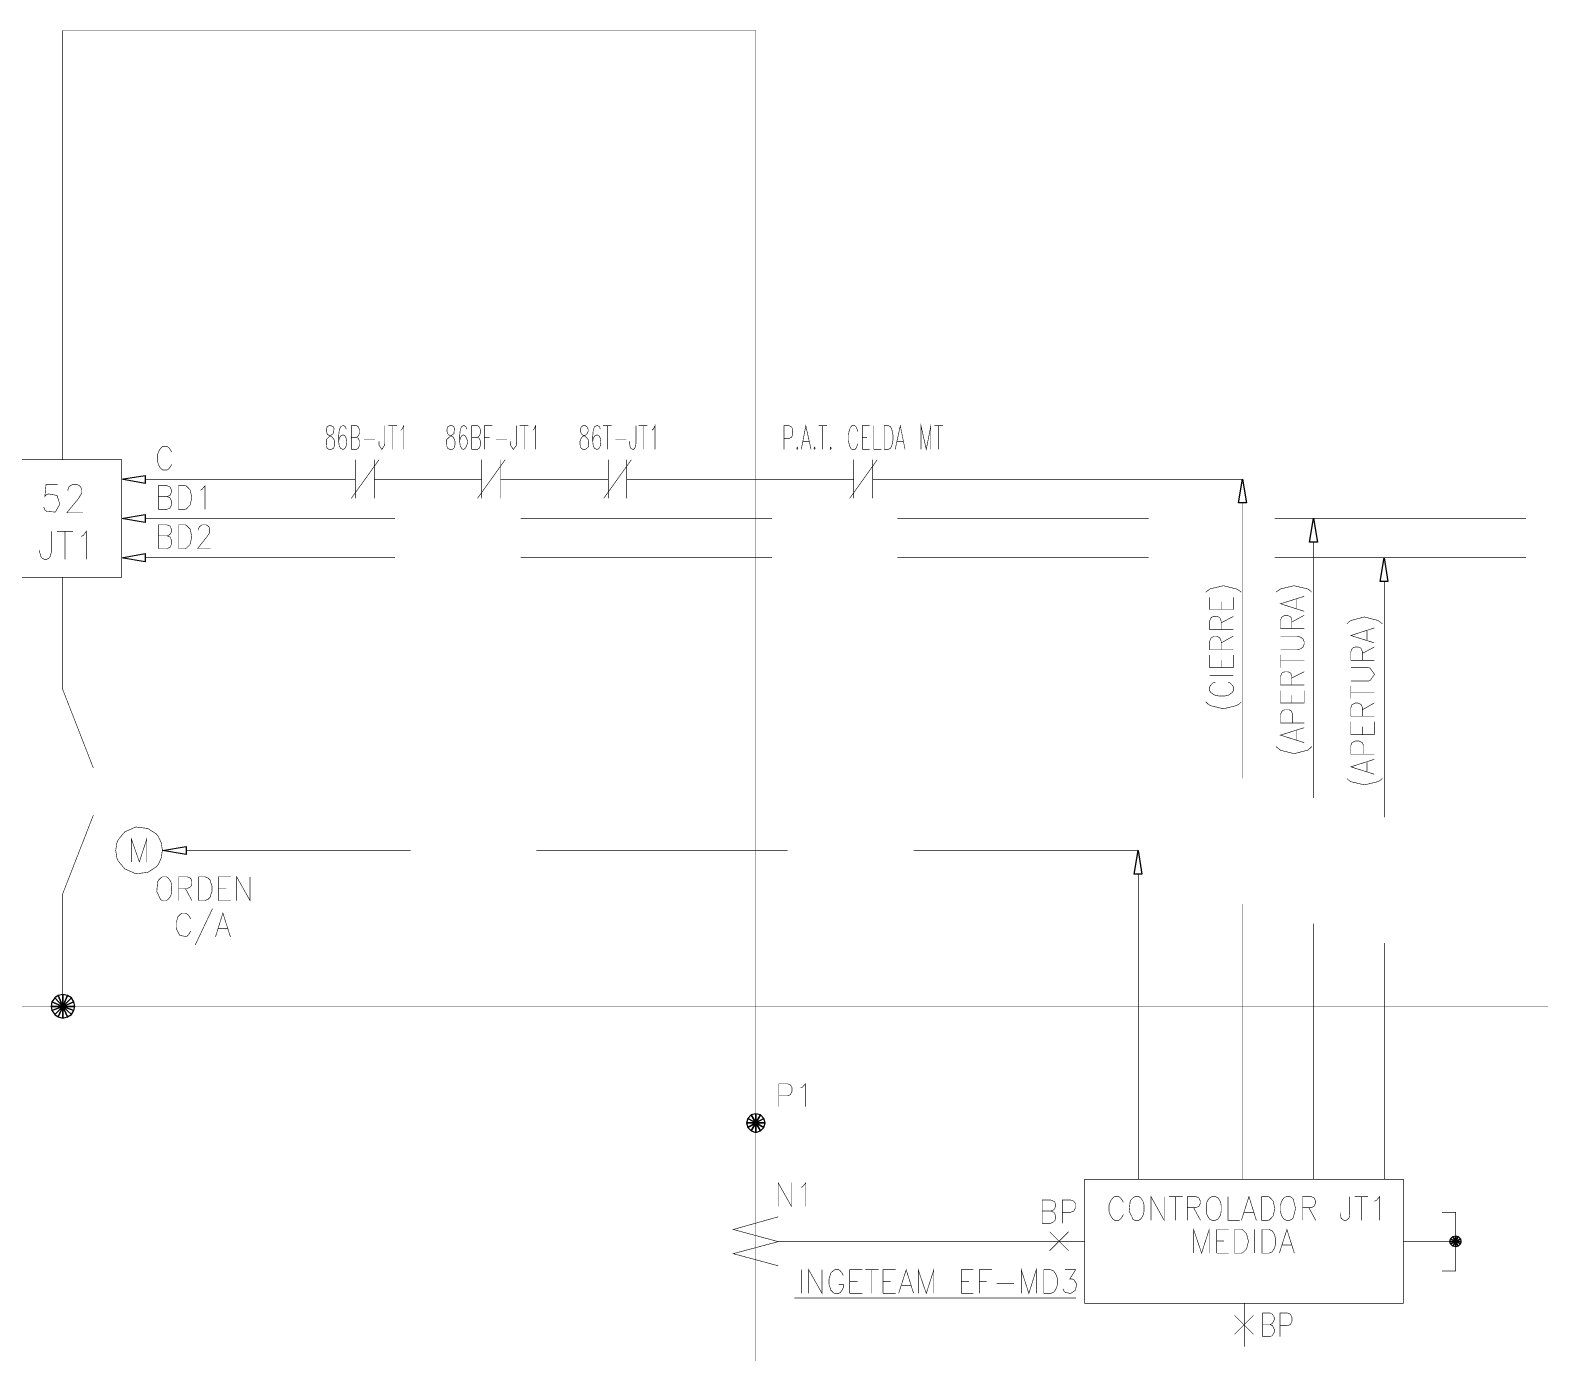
# Model space of a CAD drawing. Header units: millimetres. Extents: x -1355 to 3509, y -1443 to -567.
# Drawn here: x 2961.5 to 3079.6, y -850.9 to -747.5 of the extents above; entities that cross this region are included whole.
import ezdxf

# ---------------------------------------------------------------- set-up
doc = ezdxf.new("R2010")
doc.units = ezdxf.units.MM

msp = doc.modelspace()

# ---------------------------------------------------------------- linework, layer by layer
at = {"color": 0, "const_width": 0.045}
for points in [[(3018.25, -747.49), (2964.06, -747.49)], [(2964.06, -747.49), (2964.06, -772.27)], [(3018.25, -747.49), (3018.25, -954.93)], [(2964.06, -781.05), (2964.06, -772.27)], [(2986.22, -778.66), (2986.17, -778.48), (2986.04, -778.39), (2985.95, -778.39), (2985.77, -778.48), (2985.68, -778.75), (2985.63, -779.2), (2985.63, -779.61), (2985.68, -779.97), (2985.77, -780.15), (2985.95, -780.24), (2986, -780.24), (2986.13, -780.15), (2986.22, -779.97), (2986.27, -779.7), (2986.27, -779.61), (2986.22, -779.38), (2986.13, -779.2), (2986, -779.11), (2985.95, -779.11), (2985.77, -779.2), (2985.68, -779.38), (2985.63, -779.61)], [(2986.62, -780.24), (2986.62, -778.39), (2987.03, -778.39), (2987.16, -778.48), (2987.21, -778.57), (2987.26, -778.75), (2987.26, -778.93), (2987.21, -779.11), (2987.16, -779.2), (2987.03, -779.29), (2986.62, -779.29)], [(2989.24, -778.39), (2989.24, -779.79), (2989.23, -779.91), (2989.01, -780.25), (2988.79, -779.91), (2988.79, -779.79), (2988.79, -779.61)], [(2989.51, -778.39), (2990.19, -778.39)], [(2989.82, -778.39), (2989.82, -780.24)], [(2990.5, -778.75), (2990.59, -778.66), (2990.73, -778.39), (2990.73, -780.24)], [(2995.63, -778.66), (2995.59, -778.48), (2995.46, -778.39), (2995.36, -778.39), (2995.23, -778.48), (2995.14, -778.75), (2995.09, -779.2), (2995.09, -779.61), (2995.14, -779.97), (2995.23, -780.15), (2995.36, -780.24), (2995.41, -780.24), (2995.54, -780.15), (2995.63, -779.97), (2995.73, -779.7), (2995.73, -779.61), (2995.63, -779.38), (2995.54, -779.2), (2995.41, -779.11), (2995.36, -779.11), (2995.23, -779.2), (2995.14, -779.38), (2995.09, -779.61)], [(2996.04, -780.24), (2996.04, -778.39), (2996.49, -778.39), (2996.62, -778.48), (2996.67, -778.57), (2996.72, -778.75), (2996.72, -778.93), (2996.67, -779.11), (2996.62, -779.2), (2996.49, -779.29), (2996.04, -779.29)], [(2997.03, -780.24), (2997.03, -778.39), (2997.66, -778.39)], [(2999.55, -778.39), (2999.55, -779.79), (2999.55, -779.91), (2999.29, -780.24), (2999.06, -779.9), (2999.06, -779.79), (2999.06, -779.61)], [(2999.78, -778.39), (3000.46, -778.39)], [(3000.14, -778.39), (3000.14, -780.24)], [(3000.82, -778.75), (3000.9, -778.66), (3001.04, -778.39), (3001.04, -780.24)], [(3006.09, -778.66), (3006.04, -778.48), (3005.9, -778.39), (3005.81, -778.39), (3005.63, -778.48), (3005.54, -778.75), (3005.5, -779.2), (3005.5, -779.61), (3005.54, -779.97), (3005.63, -780.15), (3005.81, -780.24), (3005.86, -780.24), (3006, -780.15), (3006.09, -779.97), (3006.13, -779.7), (3006.13, -779.61), (3006.09, -779.38), (3006, -779.2), (3005.86, -779.11), (3005.81, -779.11), (3005.63, -779.2), (3005.54, -779.38), (3005.5, -779.61)], [(3006.31, -778.39), (3006.99, -778.39)], [(3006.67, -778.39), (3006.67, -780.24)], [(3008.88, -778.39), (3008.88, -779.79), (3008.83, -780.06), (3008.79, -780.15), (3008.7, -780.24), (3008.61, -780.24), (3008.47, -780.15), (3008.43, -780.06), (3008.38, -779.79), (3008.38, -779.61)], [(3009.1, -778.39), (3009.78, -778.39)], [(3009.47, -778.39), (3009.47, -780.24)], [(3010.14, -778.75), (3010.23, -778.66), (3010.36, -778.39), (3010.36, -780.24)], [(3020.46, -780.24), (3020.46, -778.39), (3020.86, -778.39), (3021.04, -778.48), (3021.09, -778.57), (3021.13, -778.75), (3021.13, -779.02), (3021.09, -779.2), (3021.04, -779.29), (3020.86, -779.38), (3020.46, -779.38)], [(3021.81, -780.24), (3022.16, -778.39), (3022.57, -780.24)], [(3023.16, -778.39), (3023.83, -778.39)], [(3023.47, -778.39), (3023.47, -780.24)], [(3026.22, -778.84), (3026.17, -778.66), (3026.09, -778.48), (3026, -778.39), (3025.77, -778.39), (3025.68, -778.48), (3025.59, -778.66), (3025.54, -778.84), (3025.5, -779.11), (3025.5, -779.56), (3025.54, -779.79), (3025.59, -779.97), (3025.68, -780.15), (3025.77, -780.24), (3026, -780.24), (3026.09, -780.15), (3026.17, -779.97), (3026.22, -779.79)], [(3026.58, -780.24), (3026.58, -778.39), (3027.16, -778.39)], [(3027.48, -778.39), (3027.48, -780.24), (3028.07, -780.24)], [(3029.15, -780.24), (3029.55, -778.39), (3029.92, -780.24)], [(3031.17, -780.24), (3031.17, -778.39), (3031.58, -780.24), (3031.94, -778.39), (3031.94, -780.24)], [(3032.21, -778.39), (3032.89, -778.39)], [(3032.53, -778.39), (3032.53, -780.24)], [(2972.57, -780.46), (2972.48, -780.29), (2972.35, -780.1), (2972.21, -780.01), (2971.89, -780.01), (2971.76, -780.1), (2971.62, -780.29), (2971.54, -780.46), (2971.45, -780.69), (2971.45, -781.14), (2971.54, -781.41), (2971.62, -781.59), (2971.76, -781.77), (2971.89, -781.86), (2972.21, -781.86), (2972.35, -781.77), (2972.48, -781.59), (2972.57, -781.41)], [(2987.03, -779.29), (2987.16, -779.38), (2987.21, -779.47), (2987.26, -779.61), (2987.26, -779.88), (2987.21, -780.06), (2987.16, -780.15), (2987.03, -780.24), (2986.62, -780.24)], [(2987.62, -779.47), (2988.47, -779.47)], [(2996.49, -779.29), (2996.62, -779.38), (2996.67, -779.47), (2996.72, -779.61), (2996.72, -779.88), (2996.67, -780.06), (2996.62, -780.15), (2996.49, -780.24), (2996.04, -780.24)], [(2997.03, -779.29), (2997.44, -779.29)], [(2997.93, -779.47), (2998.79, -779.47)], [(3007.26, -779.47), (3008.12, -779.47)], [(3021.94, -779.61), (3022.43, -779.61)], [(3026.58, -779.29), (3026.94, -779.29)], [(3026.58, -780.24), (3027.16, -780.24)], [(3029.28, -779.61), (3029.78, -779.61)], [(2988.79, -781.05), (2986.62, -784.07)], [(2986.94, -781.05), (2986.94, -784.07)], [(2988.43, -781.05), (2988.43, -784.07)], [(2998.65, -781.05), (2996.49, -784.07)], [(2996.81, -781.05), (2996.81, -784.07)], [(2998.29, -781.05), (2998.29, -784.07)], [(3008.52, -781.05), (3006.36, -784.07)], [(3006.72, -781.05), (3006.72, -784.07)], [(3008.16, -781.05), (3008.16, -784.07)], [(3027.75, -781.05), (3025.59, -784.07)], [(3025.9, -781.05), (3025.9, -784.07)], [(3027.39, -781.05), (3027.39, -784.07)], [(2970.5, -782.58), (2986.94, -782.58)], [(2996.81, -782.58), (2988.43, -782.58)], [(2998.29, -782.58), (3006.72, -782.58)], [(3008.16, -782.58), (3025.9, -782.58)], [(3027.39, -782.58), (3056.31, -782.58)], [(2963.66, -782.99), (2962.75, -782.99), (2962.66, -783.93), (2962.75, -783.8), (2962.93, -783.72), (2963.61, -783.84), (2963.83, -784.53), (2963.48, -785.14), (2962.81, -785.09), (2962.66, -784.97), (2962.57, -784.74)], [(2964.46, -783.48), (2964.46, -783.39), (2964.55, -783.17), (2964.65, -783.08), (2964.82, -782.99), (2965.19, -782.99), (2965.36, -783.08), (2965.46, -783.17), (2965.55, -783.39), (2965.55, -783.62), (2965.46, -783.8), (2965.27, -784.11), (2964.37, -785.2), (2965.63, -785.2)], [(2971.54, -784.92), (2971.54, -783.08), (2972.21, -783.08), (2972.44, -783.17), (2972.57, -783.44), (2972.57, -783.57), (2972.44, -783.84), (2972.21, -783.93), (2971.54, -783.93)], [(2974.82, -783.44), (2974.96, -783.35), (2975.19, -783.08), (2975.19, -784.92)], [(2972.21, -783.93), (2972.44, -784.02), (2972.57, -784.3), (2972.57, -784.56), (2972.44, -784.83), (2972.21, -784.92), (2971.54, -784.92)], [(3056.31, -784.43), (3056.31, -805.96)], [(2970.5, -785.64), (2990.05, -785.64)], [(2971.54, -787.99), (2971.54, -786.14), (2972.21, -786.14), (2972.44, -786.23), (2972.57, -786.5), (2972.57, -786.68), (2972.48, -786.82), (2972.44, -786.9), (2972.21, -787), (2971.54, -787)], [(2974.65, -786.59), (2974.65, -786.5), (2974.73, -786.32), (2974.82, -786.23), (2974.96, -786.14), (2975.27, -786.14), (2975.41, -786.23), (2975.5, -786.32), (2975.55, -786.5), (2975.55, -786.68), (2975.5, -786.82), (2975.32, -787.09), (2974.6, -787.99), (2975.63, -787.99)], [(2999.87, -785.64), (3019.51, -785.64)], [(3029.33, -785.64), (3048.97, -785.64)], [(3058.83, -785.64), (3078.47, -785.64)], [(2963.16, -786.64), (2963.16, -788.3), (2963.07, -788.62), (2962.97, -788.75), (2962.8, -788.84), (2962.62, -788.84), (2962.44, -788.75), (2962.35, -788.62), (2962.26, -788.3), (2962.26, -788.12)], [(2963.61, -786.64), (2964.87, -786.64)], [(2964.24, -786.64), (2964.24, -788.84)], [(2965.5, -787.04), (2965.68, -786.95), (2965.9, -786.64), (2965.9, -788.84)], [(2972.21, -787), (2972.44, -787.09), (2972.57, -787.36), (2972.57, -787.63), (2972.44, -787.9), (2972.21, -787.99), (2971.54, -787.99)], [(3061.85, -787.49), (3061.85, -807.49)], [(2970.5, -788.71), (2990.05, -788.71)], [(2999.87, -788.71), (3019.51, -788.71)], [(3029.33, -788.71), (3048.97, -788.71)], [(3058.83, -788.71), (3078.47, -788.71)], [(2964.06, -790.24), (2964.06, -799.02)], [(3053.43, -791.41), (3053.61, -791.27), (3053.78, -791.14), (3054.82, -790.9), (3055.86, -791.16), (3056.04, -791.27), (3056.22, -791.41)], [(3058.92, -791.41), (3059.1, -791.27), (3059.28, -791.15), (3060.34, -790.9), (3061.4, -791.15), (3061.58, -791.27), (3061.72, -791.41)], [(3067.39, -790.56), (3067.39, -809.02)], [(3055.59, -792.76), (3053.74, -792.76), (3053.74, -791.82)], [(3055.59, -792.76), (3055.59, -791.82)], [(3061.13, -792.9), (3059.28, -792.31), (3061.13, -791.73)], [(3060.5, -792.67), (3060.5, -791.95)], [(3054.64, -792.76), (3054.64, -792.18)], [(3061.13, -794.25), (3059.28, -794.25), (3059.28, -793.57), (3059.38, -793.35), (3059.64, -793.21), (3059.82, -793.21), (3060.09, -793.35), (3060.14, -793.57), (3060.14, -794.25)], [(3060.14, -793.75), (3061.13, -793.21)], [(3055.59, -794.34), (3053.74, -794.34), (3053.74, -793.66), (3053.83, -793.44), (3053.92, -793.35), (3054.1, -793.3), (3054.28, -793.3), (3054.46, -793.35), (3054.55, -793.44), (3054.64, -793.66), (3054.64, -794.34)], [(3054.64, -793.8), (3055.59, -793.3)], [(3064.46, -793.89), (3064.6, -793.75), (3064.77, -793.62), (3065.84, -793.34), (3066.9, -793.62), (3067.08, -793.75), (3067.26, -793.89)], [(3066.62, -795.37), (3064.78, -794.79), (3066.62, -794.2)], [(3066.04, -795.15), (3066.04, -794.43)], [(3055.59, -795.91), (3053.74, -795.91), (3053.74, -795.24), (3053.83, -795.01), (3053.92, -794.93), (3054.1, -794.84), (3054.28, -794.84), (3054.46, -794.93), (3054.55, -795.01), (3054.64, -795.24), (3054.64, -795.91)], [(3054.64, -795.37), (3055.59, -794.84)], [(3059.28, -795.91), (3060.59, -795.91), (3060.86, -795.83), (3061.04, -795.69), (3061.13, -795.46), (3061.13, -795.28), (3061.04, -795.06), (3060.86, -794.93), (3060.59, -794.84), (3059.28, -794.84)], [(3055.59, -797.31), (3053.74, -797.31), (3053.74, -796.32)], [(3054.64, -797.31), (3054.64, -796.73)], [(3055.59, -797.31), (3055.59, -796.32)], [(3059.28, -797.31), (3059.28, -796.28)], [(3059.28, -796.77), (3061.13, -796.77)], [(3066.62, -796.73), (3064.78, -796.73), (3064.78, -796.05), (3064.87, -795.83), (3064.96, -795.74), (3065.14, -795.69), (3065.32, -795.69), (3065.5, -795.74), (3065.59, -795.83), (3065.68, -796.05), (3065.68, -796.73)], [(3065.68, -796.19), (3066.62, -795.69)], [(3053.74, -797.9), (3055.59, -797.9)], [(3061.13, -798.66), (3059.28, -798.66), (3059.28, -797.99), (3059.38, -797.76), (3059.46, -797.67), (3059.64, -797.63), (3059.82, -797.63), (3060.01, -797.67), (3060.09, -797.76), (3060.14, -797.99), (3060.14, -798.66)], [(3060.14, -798.12), (3061.13, -797.63)], [(3064.78, -798.35), (3066.13, -798.35), (3066.28, -798.32), (3066.63, -797.83), (3066.28, -797.34), (3066.13, -797.31), (3064.78, -797.31)], [(2964.06, -799.02), (2966.45, -805.15)], [(3054.19, -798.44), (3054.01, -798.48), (3053.83, -798.66), (3053.74, -798.8), (3053.74, -799.11), (3053.83, -799.25), (3054.01, -799.38), (3054.19, -799.47), (3054.46, -799.52), (3054.91, -799.52), (3055.18, -799.47), (3055.32, -799.38), (3055.5, -799.25), (3055.59, -799.11), (3055.59, -798.8), (3055.5, -798.66), (3055.32, -798.48), (3055.18, -798.44)], [(3061.13, -800.06), (3059.28, -800.06), (3059.28, -799.11)], [(3061.13, -800.06), (3061.13, -799.11)], [(3064.78, -799.74), (3064.78, -798.71)], [(3053.43, -799.97), (3053.61, -800.15), (3053.81, -800.28), (3054.82, -800.52), (3055.84, -800.27), (3056.04, -800.15), (3056.22, -799.97)], [(3060.14, -800.06), (3060.14, -799.47)], [(3064.78, -799.25), (3066.62, -799.25)], [(3066.62, -801.1), (3064.78, -801.1), (3064.78, -800.42), (3064.87, -800.2), (3065.14, -800.06), (3065.32, -800.06), (3065.59, -800.2), (3065.68, -800.42), (3065.68, -801.1)], [(3065.68, -800.6), (3066.62, -800.06)], [(3061.13, -801.64), (3059.28, -801.64), (3059.28, -800.96), (3059.38, -800.74), (3059.46, -800.64), (3059.64, -800.6), (3059.91, -800.6), (3060.09, -800.64), (3060.14, -800.74), (3060.23, -800.96), (3060.23, -801.64)], [(3061.13, -803.17), (3059.28, -802.58), (3061.13, -802)], [(3060.5, -802.94), (3060.5, -802.22)], [(3066.62, -802.54), (3064.78, -802.54), (3064.78, -801.54)], [(3065.68, -802.54), (3065.68, -801.91)], [(3066.62, -802.54), (3066.62, -801.54)], [(3058.92, -803.48), (3059.1, -803.62), (3059.28, -803.76), (3060.34, -804.03), (3061.4, -803.76), (3061.58, -803.62), (3061.72, -803.48)], [(3066.62, -804.07), (3064.78, -804.07), (3064.78, -803.39), (3064.87, -803.17), (3065.14, -803.03), (3065.41, -803.03), (3065.68, -803.17), (3065.77, -803.39), (3065.77, -804.07)], [(3066.62, -805.64), (3064.78, -805.06), (3066.62, -804.47)], [(3066.04, -805.42), (3066.04, -804.7)], [(3064.46, -805.96), (3064.6, -806.1), (3064.78, -806.22), (3065.84, -806.47), (3066.89, -806.22), (3067.08, -806.1), (3067.26, -805.96)], [(2964.06, -814.97), (2966.45, -808.84)], [(2969.42, -812.49), (2969.42, -810.69), (2970.05, -812.49), (2970.63, -810.69), (2970.63, -812.49)], [(2973.7, -811.59), (2991.27, -811.59)], [(3001.09, -811.59), (3020.73, -811.59)], [(3030.59, -811.59), (3048.16, -811.59)], [(2973.11, -815.51), (2973.11, -813.66), (2973.79, -813.66), (2974.01, -813.75), (2974.1, -813.84), (2974.15, -814.02), (2974.15, -814.2), (2974.1, -814.38), (2974.01, -814.47), (2973.79, -814.57), (2973.11, -814.57)], [(2976.22, -815.51), (2976.22, -813.66), (2977.21, -813.66)], [(2977.66, -815.51), (2977.66, -813.66), (2978.7, -815.51), (2978.7, -813.66)], [(3048.16, -813.44), (3048.16, -837.31)], [(2964.06, -823.8), (2964.06, -814.97)], [(2973.65, -814.57), (2974.15, -815.51)], [(2976.22, -814.57), (2976.85, -814.57)], [(2976.22, -815.51), (2977.21, -815.51)], [(2974.06, -816.95), (2973.97, -816.77), (2973.83, -816.59), (2973.65, -816.5), (2973.38, -816.5), (2973.25, -816.59), (2973.07, -816.77), (2973.02, -816.95), (2972.93, -817.22), (2972.93, -817.63), (2972.95, -817.74), (2973.21, -818.24), (2973.73, -818.33), (2973.83, -818.26), (2973.97, -818.08), (2974.06, -817.9)], [(2975.77, -816.14), (2974.42, -818.98)], [(2976, -818.35), (2976.58, -816.5), (2977.17, -818.35)], [(3056.31, -815.78), (3056.31, -837.31)], [(2976.22, -817.72), (2976.94, -817.72)], [(3061.85, -817.31), (3061.85, -837.31)], [(3067.39, -818.84), (3067.39, -837.31)], [(3427.43, -823.8), (2747.07, -823.8)], [(3020.05, -831.64), (3020.05, -829.84), (3020.73, -829.84), (3020.95, -829.92), (3021, -830.01), (3021.09, -830.15), (3021.09, -830.42), (3020.95, -830.69), (3020.73, -830.78), (3020.05, -830.78)], [(3021.76, -830.15), (3021.89, -830.11), (3022.12, -829.84), (3022.12, -831.64)], [(3020, -839.43), (3020, -837.58), (3021.04, -839.43), (3021.04, -837.58)], [(3021.81, -837.94), (3021.94, -837.85), (3022.16, -837.58), (3022.16, -839.43)], [(3040.64, -840.74), (3040.64, -838.93), (3041.31, -838.93), (3041.54, -839.02), (3041.63, -839.07), (3041.67, -839.25), (3041.67, -839.43), (3041.63, -839.61), (3041.54, -839.7), (3041.31, -839.79), (3040.64, -839.79)], [(3042.21, -840.74), (3042.21, -838.93), (3042.89, -838.93), (3043.11, -839.02), (3043.16, -839.07), (3043.25, -839.25), (3043.25, -839.52), (3043.11, -839.79), (3042.89, -839.88), (3042.21, -839.88)], [(3046.99, -839.11), (3046.9, -838.93), (3046.76, -838.75), (3046.63, -838.66), (3046.31, -838.66), (3046.18, -838.75), (3046.04, -838.93), (3045.95, -839.11), (3045.86, -839.34), (3045.86, -839.79), (3045.95, -840.06), (3046.04, -840.24), (3046.18, -840.42), (3046.31, -840.51), (3046.63, -840.51), (3046.76, -840.42), (3046.9, -840.24), (3046.99, -840.06)], [(3049.15, -840.51), (3049.15, -838.66), (3050.18, -840.51), (3050.18, -838.66)], [(3050.55, -838.66), (3051.63, -838.66)], [(3051.08, -838.66), (3051.08, -840.51)], [(3051.99, -840.51), (3051.99, -838.66), (3052.66, -838.66), (3052.89, -838.75), (3053.02, -839.02), (3053.02, -839.16), (3052.89, -839.43), (3052.66, -839.52), (3051.99, -839.52)], [(3055.18, -838.66), (3055.18, -840.51), (3056.08, -840.51)], [(3056.22, -840.51), (3056.81, -838.66), (3057.39, -840.51)], [(3061, -840.51), (3061, -838.66), (3061.67, -838.66), (3061.9, -838.75), (3062.03, -839.02), (3062.03, -839.16), (3061.9, -839.43), (3061.67, -839.52), (3061, -839.52)], [(3064.69, -838.66), (3064.69, -840.06), (3064.64, -840.33), (3064.55, -840.42), (3064.42, -840.51), (3064.24, -840.51), (3064.1, -840.42), (3064.01, -840.33), (3063.97, -840.06), (3063.97, -839.88)], [(3065.09, -838.66), (3066.13, -838.66)], [(3065.59, -838.66), (3065.59, -840.51)], [(3066.63, -839.02), (3066.81, -838.93), (3067.03, -838.66), (3067.03, -840.51)], [(3020, -844.07), (3016.49, -843.12), (3020, -842.18), (3016.49, -841.23), (3020, -840.24)], [(3041.31, -839.79), (3041.54, -839.88), (3041.63, -839.97), (3041.67, -840.15), (3041.67, -840.42), (3041.63, -840.55), (3041.54, -840.64), (3041.31, -840.74), (3040.64, -840.74)], [(3052.48, -839.52), (3053.02, -840.51)], [(3056.45, -839.88), (3057.17, -839.88)], [(3061.49, -839.52), (3062.03, -840.51)], [(3071.9, -839.88), (3072.98, -839.88), (3072.98, -844.48), (3071.9, -844.48)], [(3041.22, -842.9), (3042.71, -841.41)], [(3042.71, -842.9), (3041.22, -841.41)], [(3052.48, -843.08), (3052.48, -841.23), (3053.11, -843.08), (3053.7, -841.23), (3053.7, -843.08)], [(3054.28, -843.08), (3054.28, -841.23), (3055.23, -841.23)], [(3057.26, -841.23), (3057.26, -843.08)], [(3059.19, -843.08), (3059.78, -841.23), (3060.36, -843.08)], [(3020, -842.18), (3043.97, -842.18)], [(3054.28, -842.13), (3054.87, -842.13)], [(3059.42, -842.45), (3060.18, -842.45)], [(3068.92, -842.18), (3072.98, -842.18)], [(3054.28, -843.08), (3055.23, -843.08)], [(3021.81, -844.38), (3021.81, -846.23)], [(3022.39, -846.23), (3022.39, -844.38), (3023.43, -846.23), (3023.43, -844.38)], [(3025.09, -844.83), (3025.01, -844.65), (3024.87, -844.48), (3024.74, -844.38), (3024.42, -844.38), (3024.28, -844.48), (3024.1, -844.65), (3024.06, -844.83), (3023.97, -845.11), (3023.97, -845.51), (3024.06, -845.78), (3024.1, -845.96), (3024.28, -846.14), (3024.42, -846.23), (3024.74, -846.23), (3024.87, -846.14), (3025.01, -845.96), (3025.09, -845.78), (3025.09, -845.51), (3024.74, -845.51)], [(3025.59, -846.23), (3025.59, -844.38), (3026.58, -844.38)], [(3026.81, -844.38), (3027.85, -844.38)], [(3027.3, -844.38), (3027.3, -846.23)], [(3028.2, -846.23), (3028.2, -844.38), (3029.19, -844.38)], [(3029.42, -846.23), (3030.01, -844.38), (3030.59, -846.23)], [(3030.95, -846.23), (3030.95, -844.38), (3031.58, -846.23), (3032.17, -844.38), (3032.17, -846.23)], [(3034.33, -846.23), (3034.33, -844.38), (3035.27, -844.38)], [(3035.73, -846.23), (3035.73, -844.38), (3036.71, -844.38)], [(3039.01, -846.23), (3039.01, -844.38), (3039.6, -846.23), (3040.18, -844.38), (3040.18, -846.23)], [(3042.44, -844.38), (3043.25, -844.38), (3042.8, -845.11), (3043.02, -845.11), (3043.13, -845.16), (3043.34, -845.51), (3043.24, -845.98), (3042.86, -846.24), (3042.44, -846.14), (3042.35, -846.05), (3042.26, -845.87)], [(3025.59, -845.28), (3026.22, -845.28)], [(3025.59, -846.23), (3026.58, -846.23)], [(3028.2, -845.28), (3028.79, -845.28)], [(3028.2, -846.23), (3029.19, -846.23)], [(3029.65, -845.6), (3030.36, -845.6)], [(3034.33, -845.28), (3034.91, -845.28)], [(3034.33, -846.23), (3035.27, -846.23)], [(3035.73, -845.28), (3036.31, -845.28)], [(3037.08, -845.46), (3038.43, -845.46)], [(3021.27, -846.59), (3043.29, -846.59)], [(3056.45, -847), (3056.45, -850.38)], [(3055.68, -849.43), (3057.17, -847.94)], [(3057.17, -849.43), (3055.68, -847.94)], [(3057.89, -849.61), (3057.89, -847.76), (3058.47, -847.76), (3058.65, -847.85), (3058.79, -848.12), (3058.79, -848.3), (3058.65, -848.57), (3058.47, -848.66), (3057.89, -848.66)], [(3058.47, -848.66), (3058.65, -848.75), (3058.79, -849.02), (3058.79, -849.25), (3058.65, -849.52), (3058.47, -849.61), (3057.89, -849.61)], [(3059.24, -849.61), (3059.24, -847.76), (3059.82, -847.76), (3060.05, -847.85), (3060.18, -848.12), (3060.18, -848.39), (3060.05, -848.66), (3059.82, -848.75), (3059.24, -848.75)]]:
    msp.add_lwpolyline(points, dxfattribs=at)
for points in [[(2984.87, -778.39), (2984.73, -778.48), (2984.69, -778.66), (2984.69, -778.84), (2984.73, -779.02), (2984.82, -779.11), (2985, -779.2), (2985.14, -779.29), (2985.27, -779.47), (2985.32, -779.61), (2985.32, -779.88), (2985.27, -780.06), (2985.23, -780.15), (2985.05, -780.24), (2984.87, -780.24), (2984.73, -780.15), (2984.68, -779.99), (2984.67, -779.46), (2984.94, -779.2), (2985.23, -778.99), (2985.27, -778.6), (2985.23, -778.48), (2985.05, -778.39), (2984.87, -778.39)], [(2994.33, -778.39), (2994.15, -778.48), (2994.1, -778.66), (2994.1, -778.84), (2994.15, -779.02), (2994.24, -779.11), (2994.47, -779.2), (2994.6, -779.29), (2994.69, -779.47), (2994.73, -779.61), (2994.73, -779.88), (2994.69, -780.06), (2994.65, -780.15), (2994.51, -780.24), (2994.33, -780.24), (2994.15, -780.15), (2994.09, -779.99), (2994.08, -779.47), (2994.35, -779.22), (2994.65, -779.01), (2994.68, -778.61), (2994.65, -778.48), (2994.51, -778.39), (2994.33, -778.39)], [(3004.74, -778.39), (3004.6, -778.48), (3004.55, -778.66), (3004.55, -778.84), (3004.6, -779.02), (3004.69, -779.11), (3004.87, -779.2), (3005, -779.29), (3005.14, -779.47), (3005.19, -779.61), (3005.19, -779.88), (3005.14, -780.06), (3005.05, -780.15), (3004.92, -780.24), (3004.74, -780.24), (3004.6, -780.15), (3004.55, -780.06), (3004.51, -779.88), (3004.51, -779.61), (3004.55, -779.47), (3004.65, -779.29), (3004.78, -779.2), (3004.96, -779.11), (3005.05, -779.02), (3005.14, -778.84), (3005.14, -778.66), (3005.05, -778.48), (3004.92, -778.39), (3004.74, -778.39)], [(3028.29, -780.24), (3028.29, -778.39), (3028.61, -778.39), (3028.79, -778.48), (3028.88, -778.66), (3028.92, -778.84), (3028.97, -779.11), (3028.97, -779.56), (3028.92, -779.79), (3028.88, -779.97), (3028.79, -780.15), (3028.61, -780.24), (3028.29, -780.24)], [(3021.49, -780.06), (3021.45, -780.15), (3021.49, -780.24), (3021.54, -780.15), (3021.49, -780.06)], [(3022.85, -780.06), (3022.8, -780.15), (3022.85, -780.24), (3022.89, -780.15), (3022.85, -780.06)], [(3024.1, -780.06), (3024.06, -780.15), (3024.1, -780.24), (3024.15, -780.15), (3024.1, -780.06)], [(2959.46, -781.05), (2959.46, -790.24), (2968.66, -790.24), (2968.66, -781.05), (2959.46, -781.05)], [(2973.11, -784.92), (2973.11, -783.08), (2973.61, -783.08), (2973.72, -783.1), (2974.02, -783.41), (2974.15, -784), (2974.02, -784.59), (2973.72, -784.9), (2973.61, -784.92), (2973.11, -784.92)], [(2973.11, -787.99), (2973.11, -786.14), (2973.61, -786.14), (2973.72, -786.17), (2974.02, -786.48), (2974.15, -787.07), (2974.02, -787.66), (2973.72, -787.96), (2973.61, -787.99), (2973.11, -787.99)], [(2971.85, -811.59), (2971.76, -811.01), (2971.54, -810.51), (2971.38, -810.31), (2970.71, -809.88), (2969.77, -809.76), (2968.9, -810.15), (2968.39, -810.77), (2968.29, -811.01), (2968.2, -811.59), (2968.29, -812.18), (2968.39, -812.41), (2968.9, -813.03), (2969.77, -813.42), (2970.71, -813.31), (2971.38, -812.87), (2971.54, -812.67), (2971.76, -812.18), (2971.85, -811.59)], [(2971.85, -813.66), (2971.72, -813.75), (2971.54, -813.93), (2971.48, -814.06), (2971.41, -814.8), (2971.71, -815.44), (2971.85, -815.51), (2972.17, -815.51), (2972.3, -815.42), (2972.44, -815.24), (2972.53, -815.06), (2972.57, -814.79), (2972.57, -814.38), (2972.53, -814.11), (2972.44, -813.93), (2972.3, -813.75), (2972.17, -813.66), (2971.85, -813.66)], [(2974.69, -815.51), (2974.69, -813.66), (2975.19, -813.66), (2975.41, -813.75), (2975.59, -813.93), (2975.63, -814.11), (2975.73, -814.38), (2975.73, -814.79), (2975.63, -815.06), (2975.59, -815.24), (2975.41, -815.42), (2975.19, -815.51), (2974.69, -815.51)], [(3043.97, -847), (3043.97, -837.31), (3068.88, -837.31), (3068.88, -847), (3043.97, -847)], [(3047.89, -838.66), (3047.75, -838.75), (3047.57, -838.93), (3047.52, -839.06), (3047.44, -839.8), (3047.75, -840.44), (3047.89, -840.51), (3048.2, -840.51), (3048.34, -840.42), (3048.47, -840.24), (3048.56, -840.06), (3048.61, -839.79), (3048.61, -839.34), (3048.56, -839.11), (3048.47, -838.93), (3048.34, -838.75), (3048.2, -838.66), (3047.89, -838.66)], [(3053.92, -838.66), (3053.74, -838.75), (3053.61, -838.93), (3053.52, -839.11), (3053.47, -839.34), (3053.47, -839.79), (3053.52, -840.06), (3053.61, -840.24), (3053.74, -840.42), (3053.92, -840.51), (3054.19, -840.51), (3054.38, -840.42), (3054.51, -840.24), (3054.6, -840.06), (3054.64, -839.79), (3054.64, -839.34), (3054.6, -839.11), (3054.51, -838.93), (3054.38, -838.75), (3054.19, -838.66), (3053.92, -838.66)], [(3057.8, -840.51), (3057.8, -838.66), (3058.29, -838.66), (3058.41, -838.69), (3058.7, -839), (3058.84, -839.59), (3058.7, -840.18), (3058.41, -840.49), (3058.29, -840.51), (3057.8, -840.51)], [(3059.73, -838.66), (3059.55, -838.75), (3059.42, -838.93), (3059.33, -839.11), (3059.28, -839.34), (3059.28, -839.79), (3059.33, -840.06), (3059.42, -840.24), (3059.55, -840.42), (3059.73, -840.51), (3060.01, -840.51), (3060.18, -840.42), (3060.28, -840.3), (3060.46, -839.59), (3060.28, -838.87), (3060.18, -838.75), (3060.01, -838.66), (3059.73, -838.66)], [(3055.68, -843.08), (3055.68, -841.23), (3056.22, -841.23), (3056.33, -841.26), (3056.63, -841.57), (3056.77, -842.16), (3056.63, -842.74), (3056.33, -843.05), (3056.22, -843.08), (3055.68, -843.08)], [(3057.84, -843.08), (3057.84, -841.23), (3058.38, -841.23), (3058.61, -841.32), (3058.74, -841.5), (3058.83, -841.68), (3058.88, -841.95), (3058.88, -842.4), (3058.83, -842.63), (3058.74, -842.81), (3058.61, -842.99), (3058.38, -843.08), (3057.84, -843.08)], [(3040.77, -846.23), (3040.77, -844.38), (3041.31, -844.38), (3041.54, -844.48), (3041.67, -844.65), (3041.76, -844.83), (3041.85, -845.11), (3041.85, -845.51), (3041.76, -845.78), (3041.67, -845.96), (3041.54, -846.14), (3041.31, -846.23), (3040.77, -846.23)]]:
    msp.add_lwpolyline(points, close=True, dxfattribs=at)
at = {"color": 0}
for points in [[(2970.5, -782.9), (2968.65, -782.58), (2970.5, -782.27)], [(3056, -784.43), (3056.31, -782.58), (3056.63, -784.43)], [(2970.5, -785.96), (2968.65, -785.64), (2970.5, -785.33)], [(3061.54, -787.49), (3061.85, -785.64), (3062.17, -787.49)], [(2970.5, -789.02), (2968.65, -788.71), (2970.5, -788.39)], [(3067.08, -790.56), (3067.39, -788.71), (3067.66, -790.56)], [(2973.7, -811.91), (2971.85, -811.59), (2973.7, -811.28)], [(3047.84, -813.44), (3048.16, -811.59), (3048.43, -813.44)], [(2963.2, -823.44), (2963.16, -823.8), (2964.06, -823.8)], [(2963.16, -823.8), (2963.2, -824.11), (2964.06, -823.8)], [(2963.43, -823.12), (2963.2, -823.44), (2964.06, -823.8)], [(2963.2, -824.11), (2963.43, -824.43), (2964.06, -823.8)], [(2963.7, -822.94), (2963.43, -823.12), (2964.06, -823.8)], [(2963.43, -824.43), (2963.7, -824.61), (2964.06, -823.8)], [(2964.06, -822.85), (2963.7, -822.94), (2964.06, -823.8)], [(2963.7, -824.61), (2964.06, -824.7), (2964.06, -823.8)], [(2964.42, -822.94), (2964.06, -822.85), (2964.06, -823.8)], [(2964.73, -823.12), (2964.42, -822.94), (2964.06, -823.8)], [(2964.92, -823.44), (2964.73, -823.12), (2964.06, -823.8)], [(2965, -823.8), (2964.92, -823.44), (2964.06, -823.8)], [(2964.06, -824.7), (2964.42, -824.61), (2964.06, -823.8)], [(2964.42, -824.61), (2964.73, -824.43), (2964.06, -823.8)], [(2964.73, -824.43), (2964.92, -824.11), (2964.06, -823.8)], [(2964.92, -824.11), (2965, -823.8), (2964.06, -823.8)], [(3018.25, -832.18), (3017.89, -832.27), (3018.25, -832.9)], [(3018.61, -832.27), (3018.25, -832.18), (3018.25, -832.9)], [(3017.62, -832.54), (3017.53, -832.9), (3018.25, -832.9)], [(3017.53, -832.9), (3017.62, -833.26), (3018.25, -832.9)], [(3017.89, -832.27), (3017.62, -832.54), (3018.25, -832.9)], [(3017.62, -833.26), (3017.89, -833.53), (3018.25, -832.9)], [(3017.89, -833.53), (3018.25, -833.66), (3018.25, -832.9)], [(3018.88, -832.54), (3018.61, -832.27), (3018.25, -832.9)], [(3018.97, -832.9), (3018.88, -832.54), (3018.25, -832.9)], [(3018.25, -833.66), (3018.61, -833.53), (3018.25, -832.9)], [(3018.61, -833.53), (3018.88, -833.26), (3018.25, -832.9)], [(3018.88, -833.26), (3018.97, -832.9), (3018.25, -832.9)], [(3072.53, -842.18), (3072.57, -841.95), (3072.98, -842.18)], [(3072.57, -842.36), (3072.53, -842.18), (3072.98, -842.18)], [(3072.57, -841.95), (3072.75, -841.77), (3072.98, -842.18)], [(3072.75, -842.54), (3072.57, -842.36), (3072.98, -842.18)], [(3072.75, -841.77), (3072.98, -841.73), (3072.98, -842.18)], [(3072.98, -842.58), (3072.75, -842.54), (3072.98, -842.18)], [(3072.98, -841.73), (3073.16, -841.77), (3072.98, -842.18)], [(3073.16, -841.77), (3073.34, -841.95), (3072.98, -842.18)], [(3073.34, -841.95), (3073.38, -842.18), (3072.98, -842.18)], [(3073.38, -842.18), (3073.34, -842.36), (3072.98, -842.18)], [(3073.34, -842.36), (3073.16, -842.54), (3072.98, -842.18)], [(3073.16, -842.54), (3072.98, -842.58), (3072.98, -842.18)]]:
    msp.add_lwpolyline(points, close=True, dxfattribs=at)

doc.saveas('drawing.dxf')
